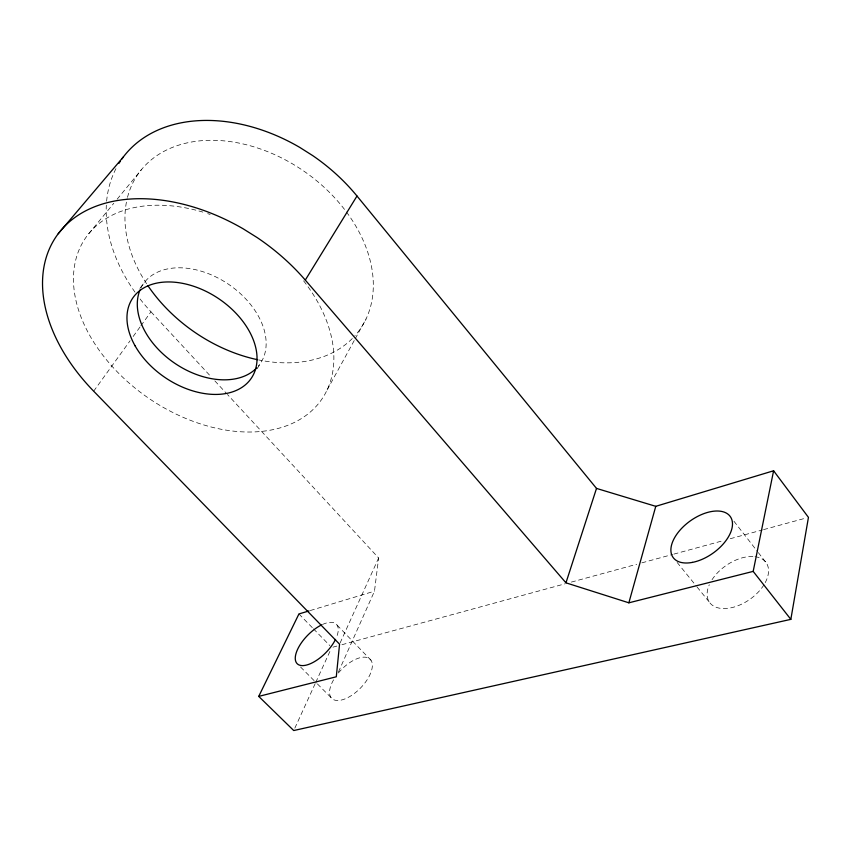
<?xml version="1.0" encoding="UTF-8"?>
<svg xmlns="http://www.w3.org/2000/svg" width="851" height="851" viewBox="0 0 851 851"><rect width="100%" height="100%" fill="white"/><g stroke="black" fill="none" stroke-linecap="round" stroke-linejoin="round"><path stroke-width="0.64" stroke-dasharray="4.25 3.19" d="M338.453 671.96L374.483 591.168L378.631 557.979L227.462 394.513M340.102 642.973L378.631 557.979M294.84 728.137L315.189 683.608M315.742 682.396L330.05 651.111M327.135 389.939L354.559 339.932M355.197 338.772L366.036 318.997M257.193 368.653L260.651 362.973M93.674 391.183L130.075 340.772M133.171 336.485L140.138 326.827M140.915 325.752L150.978 311.817A156.829 112.768 35 0 1 139.468 298.201M139.915 288.404L144.393 282.394M88.812 233.663L113.821 203.251M117.151 199.198L141.33 169.796M310.264 610.539L374.483 591.168M332.975 647.154L336.826 646.1M341.953 644.707L564.947 583.839M571.351 582.095L636.718 564.256M641.845 562.851L672.598 554.458M673.886 554.107L723.861 540.47M730.275 538.715L762.315 529.971M763.592 529.62L805.886 518.078M300.594 667.046L316.476 682.991M317.412 683.927L332.369 698.926M298.935 613.954L312.583 627.932M313.498 628.868L329.88 645.632M337.102 625.145L371.004 660.248M150.978 311.817L211.271 377.004M214.867 380.897L226.568 393.545M677.119 562.415L696.192 585.924M697.022 586.945L709.457 602.274M733.924 521.216L757.518 551.576M758.326 552.618L765.645 562.043M134.979 292.127A156.829 112.768 35 0 1 106.322 205.176M106.62 201.187A156.829 112.768 35 0 1 116.427 167.775M141.032 287.712A70.761 47.784 34.1 0 1 227.877 283.83A70.761 47.784 34.1 0 1 258.449 365.983M352.282 338.549A135.426 97.301 35 0 1 258.651 359.92M146.585 283.702A135.426 97.301 35 0 1 127.182 198.602M127.501 197.326A135.426 97.301 35 0 1 294.946 165.339A135.426 97.301 35 0 1 354.878 335.805M338.39 672.971A27.423 13.265 -45.6 0 1 371.919 662.216A27.423 13.265 -45.6 0 1 346.166 698.405A27.423 13.265 -45.6 0 1 333.964 679.183M755.007 556.692A34.572 20.679 -34.9 0 1 764.56 583.818M763.932 584.86A34.572 20.679 -34.9 0 1 723.946 608.571A34.572 20.679 -34.9 0 1 709.308 584.733M712.032 579.722A34.572 20.679 -34.9 0 1 753.752 556.565M303.605 280.851A143.011 96.759 34.2 0 1 262.214 431.34A143.011 96.759 34.2 0 1 77.079 305.041A143.011 96.759 34.2 0 1 202.825 212.101M207.708 213.633A143.011 96.759 34.2 0 1 210.144 214.463M322.444 624.496A27.806 12.563 -45.3 0 1 336.017 638.356"/><path stroke-width="1.28" d="M309.009 610.922L298.935 613.954L258.725 696.395L293.733 730.541L790.834 619.358L808.45 517.376L773.602 470.773L655.77 506.324L596.508 488.41L356.995 196.028A156.829 112.768 35 0 0 312.689 155.595L299.807 147.436A156.829 112.768 35 0 0 121.821 159.031M790.834 619.358L753.178 571.383L773.602 470.773M258.725 696.395L336.294 676.779L339.56 644.164L93.674 391.183A167.519 111.938 34 0 1 63.048 227.951A167.519 111.938 34 0 1 243.248 228.866L257.14 237.567A167.519 111.938 34 0 1 305.286 280.075L565.958 582.829L628.857 602.816L655.77 506.324M565.958 582.829L596.508 488.41M305.286 280.075L356.995 196.028M58.208 233.759L123.342 156.956M628.857 602.816L753.178 571.383M118.98 163.328A156.829 112.768 35 0 1 120.363 161.158M256.779 367.834A70.761 47.784 34.1 0 1 175.583 363.813A70.761 47.784 34.1 0 1 139.979 290.01M257.438 359.675A135.426 97.301 35 0 1 147.989 285.808M335.528 639.399A27.806 12.563 -45.3 0 1 308.126 664.588A27.806 12.563 -45.3 0 1 296.329 652.504A27.806 12.563 -45.3 0 1 321.444 624.974M135.118 345.878A71.558 47.677 34 0 0 247.779 382.578A71.558 47.677 34 0 0 193.134 286.096A71.558 47.677 34 0 0 135.118 345.878M692.459 562.383A35.168 19.733 -35.6 0 0 731.754 519.397A35.168 19.733 -35.6 0 0 680.843 529.226A35.168 19.733 -35.6 0 0 692.459 562.383"/></g></svg>
